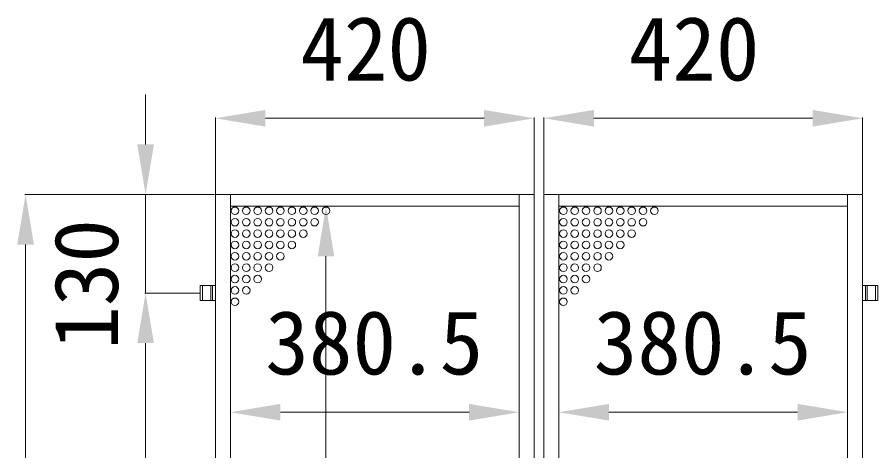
# Model space of a CAD drawing. Units: millimetres, scale not verified. Extents: x -20976 to 3174, y -17325 to 17325.
# Drawn here: x 441 to 1802, y 9388 to 10074 of the extents above; entities that cross this region are included whole.
import ezdxf
from ezdxf.enums import TextEntityAlignment as Align

# ---------------------------------------------------------------- set-up
doc = ezdxf.new("R2010")
doc.units = ezdxf.units.MM
doc.header["$LTSCALE"] = 90
doc.linetypes.add('DASHED1', pattern=[1.8, 1.2, -0.6])
for name, color, linetype, lineweight in [('0-2_ACCG-3018', 7, 'Continuous', 18), ('0-B_寸法', 3, 'Continuous', 18), ('1-7_標準ﾊﾟﾈﾙ', 7, 'Continuous', 18)]:
    doc.layers.add(name, color=color, linetype=linetype, lineweight=lineweight)
doc.styles.add('ＭＳ ゴシック', font='')
doc.styles.get('ＭＳ ゴシック').set_extended_font_data('MS Gothic')

msp = doc.modelspace()

# ---------------------------------------------------------------- linework, layer by layer
at = {"layer": '0-2_ACCG-3018'}
for centre in [(785.65, 9767.36), (803.65, 9767.36), (821.65, 9767.36), (839.65, 9767.36), (857.65, 9767.36), (875.65, 9767.36), (893.65, 9767.36), (911.65, 9767.36), (929.65, 9767.36), (1304.89, 9767.36), (1322.89, 9767.36), (1340.89, 9767.36), (1358.89, 9767.36), (1376.89, 9767.36), (1394.89, 9767.36), (1412.89, 9767.36), (1430.89, 9767.36), (1448.89, 9767.36), (785.65, 9749.36), (803.65, 9749.36), (821.65, 9749.36), (839.65, 9749.36), (857.65, 9749.36), (875.65, 9749.36), (893.65, 9749.36), (911.65, 9749.36), (1304.89, 9749.36), (1322.89, 9749.36), (1340.89, 9749.36), (1358.89, 9749.36), (1376.89, 9749.36), (1394.89, 9749.36), (1412.89, 9749.36), (1430.89, 9749.36), (785.65, 9731.36), (803.65, 9731.36), (821.65, 9731.36), (839.65, 9731.36), (857.65, 9731.36), (875.65, 9731.36), (893.65, 9731.36), (1304.89, 9731.36), (1322.89, 9731.36), (1340.89, 9731.36), (1358.89, 9731.36), (1376.89, 9731.36), (1394.89, 9731.36), (1412.89, 9731.36), (785.65, 9713.36), (803.65, 9713.36), (821.65, 9713.36), (839.65, 9713.36), (857.65, 9713.36), (875.65, 9713.36), (1304.89, 9713.36), (1322.89, 9713.36), (1340.89, 9713.36), (1358.89, 9713.36), (1376.89, 9713.36), (1394.89, 9713.36), (785.65, 9695.36), (803.65, 9695.36), (821.65, 9695.36), (839.65, 9695.36), (857.65, 9695.36), (1304.89, 9695.36), (1322.89, 9695.36), (1340.89, 9695.36), (1358.89, 9695.36), (1376.89, 9695.36), (785.65, 9677.36), (803.65, 9677.36), (821.65, 9677.36), (839.65, 9677.36), (1304.89, 9677.36), (1322.89, 9677.36), (1340.89, 9677.36), (1358.89, 9677.36), (785.65, 9659.36), (803.65, 9659.36), (821.65, 9659.36), (1304.89, 9659.36), (1322.89, 9659.36), (1340.89, 9659.36), (785.65, 9641.36), (803.65, 9641.36), (1304.89, 9641.36), (1322.89, 9641.36), (785.65, 9623.36), (1304.89, 9623.36)]:
    msp.add_circle(centre, 6, dxfattribs=at)
at = {"layer": '0-B_寸法'}
for p, q in [((644.43, 9872.35), (644.43, 9951.55)), ((754.75, 9794.36), (754.75, 9914.99)), ((833.95, 9913.79), (1179.55, 9913.79)), ((1258.75, 9794.36), (1258.75, 9914.99)), ((1273.99, 9794.36), (1273.99, 9914.99)), ((1353.2, 9913.79), (1698.79, 9913.79)), ((1778, 9794.36), (1778, 9914.99)), ((753.55, 9793.15), (453.48, 9793.15)), ((753.55, 9793.15), (643.23, 9793.15)), ((644.43, 9793.15), (644.43, 9637.15)), ((778.45, 9773.35), (778.45, 9447.4)), ((779.65, 9774.56), (930.85, 9774.56)), ((1235.05, 9773.35), (1235.05, 9447.4)), ((1297.69, 9773.35), (1297.69, 9447.4)), ((1754.29, 9773.35), (1754.29, 9447.4)), ((454.69, 9713.95), (454.69, 6268.75)), ((929.65, 9695.36), (929.65, 8677.75)), ((729.55, 9637.15), (643.23, 9637.15)), ((729.55, 9637.15), (643.23, 9637.15)), ((644.43, 9557.95), (644.43, 9478.76)), ((644.43, 9557.95), (644.43, 8070.55)), ((857.65, 9448.6), (1155.85, 9448.6)), ((1376.89, 9448.6), (1675.09, 9448.6))]:
    msp.add_line(p, q, dxfattribs=at)
at = {"layer": '0-B_寸法', "color": 91}
for points in [[(833.95, 9926.99), (754.75, 9913.79), (833.95, 9900.59)], [(1179.55, 9926.99), (1258.75, 9913.79), (1179.55, 9900.59)], [(1353.2, 9926.99), (1273.99, 9913.79), (1353.2, 9900.59)], [(1698.79, 9926.99), (1778, 9913.79), (1698.79, 9900.59)], [(631.23, 9872.35), (644.43, 9793.15), (657.63, 9872.35)], [(441.49, 9713.95), (454.69, 9793.15), (467.88, 9713.95)], [(916.45, 9695.36), (929.65, 9774.56), (942.85, 9695.36)], [(631.23, 9557.95), (644.43, 9637.15), (657.63, 9557.95)], [(631.23, 9557.95), (644.43, 9637.15), (657.63, 9557.95)], [(857.65, 9461.8), (778.45, 9448.6), (857.65, 9435.39)], [(1155.85, 9461.8), (1235.05, 9448.6), (1155.85, 9435.39)], [(1376.89, 9461.8), (1297.69, 9448.6), (1376.89, 9435.39)], [(1675.09, 9461.8), (1754.29, 9448.6), (1675.09, 9435.39)]]:
    msp.add_solid(points, dxfattribs=at)
at = {"layer": '1-7_標準ﾊﾟﾈﾙ', "linetype": 'DASHED1'}
for p, q in [((734.35, 9649.15), (734.35, 9625.16)), ((747.55, 9649.15), (747.55, 9625.16)), ((1785.19, 9649.15), (1785.19, 9625.16)), ((1798.39, 9649.15), (1798.39, 9625.16))]:
    msp.add_line(p, q, dxfattribs=at)
at = {"layer": '1-7_標準ﾊﾟﾈﾙ'}
for p, q in [((750.19, 9649.15), (750.19, 9625.16)), ((1782.55, 9649.15), (1782.55, 9625.16))]:
    msp.add_line(p, q, dxfattribs=at)
for points in [[(754.75, 9793.15), (778.45, 9793.15), (778.45, 6189.55), (754.75, 6189.55)], [(1235.05, 9793.15), (778.45, 9793.15), (778.45, 9774.56), (1235.05, 9774.56)], [(1258.75, 9793.15), (1235.05, 9793.15), (1235.05, 6189.55), (1258.75, 6189.55)], [(1273.99, 9793.15), (1297.69, 9793.15), (1297.69, 6189.55), (1273.99, 6189.55)], [(1297.69, 9793.15), (1754.29, 9793.15), (1754.29, 9774.56), (1297.69, 9774.56)], [(1778, 9793.15), (1754.29, 9793.15), (1754.29, 6189.55), (1778, 6189.55)]]:
    msp.add_lwpolyline(points, close=True, dxfattribs=at)
for points in [[(754.75, 9625.16), (730.75, 9625.16), (730.75, 9649.15), (754.75, 9649.15)], [(1778, 9625.16), (1801.99, 9625.16), (1801.99, 9649.15), (1778, 9649.15)]]:
    msp.add_lwpolyline(points, dxfattribs=at)

# ---------------------------------------------------------------- texts
at = {"layer": '0-B_寸法', "style": 'ＭＳ ゴシック'}
for s, p in [('420', (888.93, 9943.16)), ('420', (1408.18, 9943.16)), ('380.5', (833.71, 9477.97)), ('380.5', (1352.94, 9477.97))]:
    msp.add_text(s, height=101.3, dxfattribs=at).set_placement(p, align=Align.BOTTOM_LEFT)
msp.add_text('130', height=101.3, rotation=90, dxfattribs=at).set_placement((631.25, 9547.47), align=Align.BOTTOM_LEFT)

doc.saveas('drawing.dxf')
